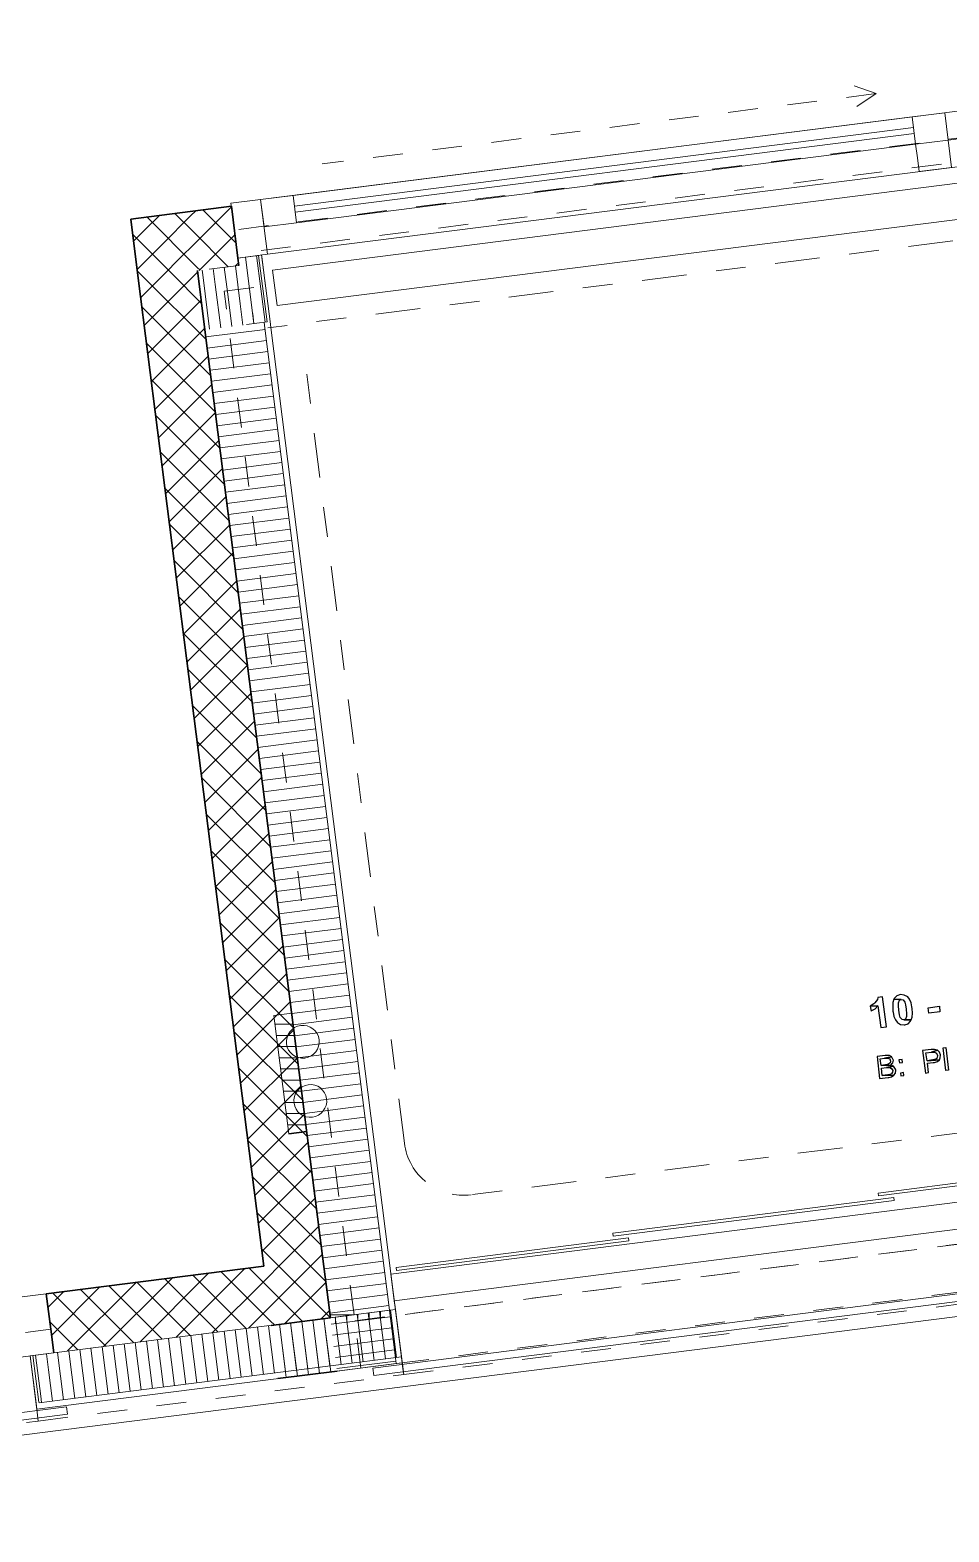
# Model space of a CAD drawing. Header units: metres. Extents: x 2713679.5 to 2713747.3, y 1226017.1 to 1226104.2.
# Drawn here: x 2713740.04 to 2713743.12, y 1226032.56 to 1226037.6 of the extents above; entities that cross this region are included whole.
import ezdxf

# ---------------------------------------------------------------- set-up
doc = ezdxf.new("R2010")
doc.units = ezdxf.units.M
doc.header["$MEASUREMENT"] = 0
doc.linetypes.add('Strich 2_1mm', pattern=[0.15, 0.1, -0.05])
doc.linetypes.add('Strichpunkt 3_1_1mm Achsen', pattern=[0.25, 0.15, -0.05, 0, -0.05])
doc.layers.add('plangrafiken', color=251, linetype='Continuous')
doc.layers.add('waende_stuetzen', color=250, linetype='Continuous')
doc.layers.add('texte', color=7, linetype='Continuous', true_color=0x000000)

msp = doc.modelspace()

# ---------------------------------------------------------------- linework, layer by layer
at = {"layer": 'plangrafiken', "color": 7, "linetype": 'Continuous', "lineweight": 13}
for p, q in [((2713740.8496, 1226036.7934), (2713745.3088, 1226037.3593)), ((2713745.3239, 1226037.2402), (2713740.8647, 1226036.6743)), ((2713740.8647, 1226036.6743), (2713740.8496, 1226036.7934)), ((2713740.858, 1226034.2646), (2713740.9185, 1226034.2646)), ((2713740.8628, 1226034.2271), (2713740.9232, 1226034.2271)), ((2713740.8675, 1226034.1896), (2713740.928, 1226034.1896)), ((2713740.8723, 1226034.1521), (2713740.9328, 1226034.1521)), ((2713740.877, 1226034.1146), (2713740.9375, 1226034.1146)), ((2713741.2466, 1226033.4266), (2713746.5987, 1226034.1058)), ((2713740.8818, 1226034.0771), (2713740.9423, 1226034.0771)), ((2713740.8865, 1226034.0396), (2713740.947, 1226034.0396)), ((2713740.8913, 1226034.0021), (2713740.9518, 1226034.0021)), ((2713740.8961, 1226033.9646), (2713740.9565, 1226033.9646)), ((2713740.9008, 1226033.9271), (2713740.9613, 1226033.9271)), ((2713746.9347, 1226033.841), (2713741.1858, 1226033.1114)), ((2713741.1889, 1226033.0866), (2713746.9626, 1226033.8193)), ((2713741.2579, 1226033.3373), (2713741.2466, 1226033.4266)), ((2713741.1736, 1226033.2762), (2713741.1736, 1226033.2963)), ((2713741.2111, 1226033.2809), (2713741.2111, 1226033.3011)), ((2713741.0422, 1226033.2896), (2713741.1207, 1226033.2896)), ((2713741.0611, 1226033.2619), (2713741.0611, 1226033.2821)), ((2713741.0986, 1226033.2667), (2713741.0986, 1226033.2868)), ((2713741.1361, 1226033.2714), (2713741.1361, 1226033.2916)), ((2713741.1858, 1226033.1114), (2713741.1889, 1226033.0866)), ((2713740.159, 1226032.9811), (2713737.3416, 1226032.6235)), ((2713737.3448, 1226032.5987), (2713740.1622, 1226032.9563)), ((2713740.1622, 1226032.9563), (2713740.159, 1226032.9811))]:
    msp.add_line(p, q, dxfattribs=at)
at = {"layer": 'plangrafiken', "color": 7, "linetype": 'Strichpunkt 3_1_1mm Achsen', "lineweight": 18}
for p, q in [((2713741.2917, 1226033.8657), (2713740.9555, 1226036.5145)), ((2713745.8852, 1226034.2471), (2713741.5152, 1226033.6925))]:
    msp.add_line(p, q, dxfattribs=at)
at = {"layer": 'plangrafiken', "color": 7, "linetype": 'Continuous', "lineweight": 18}
for p, q in [((2713740.8543, 1226034.2941), (2713740.9138, 1226034.3016)), ((2713740.9138, 1226034.3016), (2713740.9641, 1226033.9048)), ((2713740.9046, 1226033.8973), (2713740.8543, 1226034.2941)), ((2713741.2419, 1226033.305), (2713741.0435, 1226033.2798)), ((2713741.262, 1226033.1463), (2713741.2397, 1226033.3223)), ((2713741.2844, 1226033.129), (2713741.2595, 1226033.3248)), ((2713740.87, 1226033.0764), (2713741.0913, 1226033.1045))]:
    msp.add_line(p, q, dxfattribs=at)
at = {"layer": 'plangrafiken', "color": 7, "linetype": 'Strich 2_1mm', "lineweight": 13}
for p, q in [((2713741.1253, 1226033.2701), (2713746.7502, 1226033.9839)), ((2713746.9291, 1226033.8453), (2713741.1455, 1226033.1113)), ((2713741.1455, 1226033.1113), (2713741.1253, 1226033.2701))]:
    msp.add_line(p, q, dxfattribs=at)
at = {"layer": 'plangrafiken', "color": 7, "linetype": 'Continuous', "lineweight": 35}
for p, q in [((2713740.9046, 1226033.8973), (2713740.9641, 1226033.9048)), ((2713741.0435, 1226033.2798), (2713741.0409, 1226033.2997))]:
    msp.add_line(p, q, dxfattribs=at)
at = {"layer": 'plangrafiken', "color": 7, "linetype": 'Continuous', "lineweight": 18}
for centre, start, end in [((2713740.9512, 1226034.2056), 97.2326, 277.2326), ((2713740.9512, 1226034.2056), 277.2326, 97.2326), ((2713740.9763, 1226034.0072), 97.2326, 277.2326), ((2713740.9763, 1226034.0072), 277.2326, 97.2326)]:
    msp.add_arc(centre, 0.055, start, end, dxfattribs=at)
at = {"layer": 'plangrafiken', "color": 7, "linetype": 'Strichpunkt 3_1_1mm Achsen', "lineweight": 18}
msp.add_arc((2713741.4901, 1226033.8909), 0.2, 187.2326, 277.2326, dxfattribs=at)
at = {"layer": 'texte'}
for points in [[(2713742.8954, 1226034.3563), (2713742.8791, 1226034.3538), (2713742.8779, 1226034.3475), (2713742.8691, 1226034.3363), (2713742.8654, 1226034.3325), (2713742.8541, 1226034.325), (2713742.8791, 1226034.3262), (2713742.8892, 1226034.2536), (2713742.9079, 1226034.2561)], [(2713742.9555, 1226034.3638), (2713742.9555, 1226034.3638), (2713742.943, 1226034.36), (2713742.9342, 1226034.3513), (2713742.933, 1226034.3488), (2713742.958, 1226034.3475), (2713742.9643, 1226034.3463), (2713742.9693, 1226034.3388), (2713742.9718, 1226034.33), (2713742.9743, 1226034.315), (2713742.9755, 1226034.2999), (2713742.9755, 1226034.2899), (2713742.9718, 1226034.2812), (2713742.9668, 1226034.2787), (2713742.9906, 1226034.2787), (2713742.9943, 1226034.2887), (2713742.9956, 1226034.3012), (2713742.9943, 1226034.3175), (2713742.9931, 1226034.3225), (2713742.9906, 1226034.3363), (2713742.9856, 1226034.3488), (2713742.9793, 1226034.3563), (2713742.9793, 1226034.3563), (2713742.968, 1226034.3625)], [(2713742.8541, 1226034.325), (2713742.8566, 1226034.3087), (2713742.8591, 1226034.31), (2713742.8704, 1226034.3162), (2713742.8791, 1226034.3262)], [(2713742.933, 1226034.3488), (2713742.9292, 1226034.3375), (2713742.9292, 1226034.325), (2713742.9292, 1226034.3087), (2713742.9305, 1226034.305), (2713742.933, 1226034.2899), (2713742.938, 1226034.2787), (2713742.9442, 1226034.2712), (2713742.9455, 1226034.2699), (2713742.9555, 1226034.2636), (2713742.968, 1226034.2624), (2713742.9693, 1226034.2624), (2713742.9805, 1226034.2661), (2713742.9893, 1226034.2749), (2713742.9906, 1226034.2787), (2713742.9668, 1226034.2787), (2713742.9605, 1226034.2799), (2713742.9543, 1226034.2874), (2713742.9518, 1226034.2962), (2713742.9493, 1226034.3112), (2713742.948, 1226034.3262), (2713742.948, 1226034.3363), (2713742.9518, 1226034.345), (2713742.958, 1226034.3475)], [(2713743.0507, 1226034.3012), (2713743.0482, 1226034.32), (2713743.0857, 1226034.325), (2713743.087, 1226034.3062), (2713743.0507, 1226034.3012)], [(2713742.9042, 1226034.1597), (2713742.8766, 1226034.156), (2713742.8854, 1226034.0821), (2713742.9142, 1226034.0859), (2713742.9167, 1226034.0859), (2713742.9255, 1226034.0884), (2713742.933, 1226034.0934), (2713742.8942, 1226034.0921), (2713742.8917, 1226034.1172), (2713742.9079, 1226034.1197), (2713742.9317, 1226034.1234), (2713742.923, 1226034.1272), (2713742.923, 1226034.1272), (2713742.8904, 1226034.1259), (2713742.8867, 1226034.1485), (2713742.9017, 1226034.151), (2713742.9267, 1226034.1547), (2713742.918, 1226034.1597), (2713742.9142, 1226034.1597)], [(2713742.9267, 1226034.1547), (2713742.9017, 1226034.151), (2713742.9042, 1226034.151), (2713742.9129, 1226034.151), (2713742.9192, 1226034.1485), (2713742.9217, 1226034.141), (2713742.9205, 1226034.1347), (2713742.9155, 1226034.1309), (2713742.9054, 1226034.1284), (2713742.8904, 1226034.1259), (2713742.923, 1226034.1272), (2713742.9292, 1226034.1347), (2713742.9317, 1226034.1435), (2713742.9305, 1226034.1447), (2713742.9267, 1226034.1535)], [(2713743.0582, 1226034.1798), (2713743.0294, 1226034.176), (2713743.0394, 1226034.1009), (2713743.0494, 1226034.1021), (2713743.0456, 1226034.1334), (2713743.0644, 1226034.136), (2713743.0694, 1226034.136), (2713743.0794, 1226034.1397), (2713743.0857, 1226034.1447), (2713743.0444, 1226034.1422), (2713743.0406, 1226034.1685), (2713743.0594, 1226034.171), (2713743.0794, 1226034.1773), (2713743.0794, 1226034.1773), (2713743.0694, 1226034.1798), (2713743.0682, 1226034.1798)], [(2713743.0794, 1226034.1773), (2713743.0594, 1226034.171), (2713743.0694, 1226034.171), (2713743.0757, 1226034.1672), (2713743.0794, 1226034.1597), (2713743.0794, 1226034.1585), (2713743.0769, 1226034.1497), (2713743.0732, 1226034.1472), (2713743.0632, 1226034.1447), (2713743.0444, 1226034.1422), (2713743.0857, 1226034.1447), (2713743.0882, 1226034.1522), (2713743.0895, 1226034.161), (2713743.0895, 1226034.1622), (2713743.0857, 1226034.171)], [(2713743.107, 1226034.1097), (2713743.0982, 1226034.1848), (2713743.107, 1226034.186), (2713743.1158, 1226034.1109), (2713743.107, 1226034.1097)], [(2713742.9317, 1226034.1234), (2713742.9079, 1226034.1197), (2713742.9092, 1226034.1197), (2713742.9192, 1226034.1197), (2713742.9255, 1226034.1159), (2713742.9292, 1226034.1097), (2713742.928, 1226034.1034), (2713742.9255, 1226034.0984), (2713742.9192, 1226034.0959), (2713742.9129, 1226034.0946), (2713742.8942, 1226034.0921), (2713742.933, 1226034.0934), (2713742.938, 1226034.1009), (2713742.938, 1226034.1009), (2713742.9392, 1226034.1109), (2713742.938, 1226034.1134), (2713742.9342, 1226034.1209)], [(2713742.9605, 1226034.146), (2713742.9493, 1226034.1447), (2713742.9518, 1226034.1347), (2713742.9618, 1226034.136)], [(2713742.9655, 1226034.1021), (2713742.9555, 1226034.1009), (2713742.9568, 1226034.0909), (2713742.9668, 1226034.0921)]]:
    msp.add_lwpolyline(points, close=True, dxfattribs=at)
at = {"layer": 'waende_stuetzen', "color": 7, "linetype": 'Continuous', "lineweight": 13}
for p, q in [((2713745.2885, 1226037.5986), (2713740.8094, 1226037.0302)), ((2713745.191, 1226037.493), (2713743.1152, 1226037.2296)), ((2713740.8327, 1226036.8467), (2713745.3118, 1226037.4151)), ((2713742.9944, 1226037.3075), (2713740.9186, 1226037.044)), ((2713742.999, 1226037.2715), (2713740.9231, 1226037.0081)), ((2713743.1035, 1226037.3213), (2713742.9944, 1226037.3075)), ((2713742.9944, 1226037.3075), (2713743.006, 1226037.2157)), ((2713743.1094, 1226037.2755), (2713743.1035, 1226037.3213)), ((2713743.1152, 1226037.2296), (2713743.1094, 1226037.2755)), ((2713740.9256, 1226036.9882), (2713743.0015, 1226037.2517)), ((2713743.1152, 1226037.2296), (2713743.006, 1226037.2157)), ((2713743.1268, 1226037.1378), (2713743.1152, 1226037.2296)), ((2713740.9302, 1226036.9523), (2713743.006, 1226037.2157)), ((2713743.006, 1226037.2157), (2713743.0119, 1226037.1698)), ((2713743.0119, 1226037.1698), (2713743.0177, 1226037.124)), ((2713743.0177, 1226037.124), (2713743.1268, 1226037.1378)), ((2713740.8094, 1226037.0302), (2713740.7102, 1226037.0176)), ((2713740.9186, 1226037.044), (2713740.8094, 1226037.0302)), ((2713740.8327, 1226036.8467), (2713740.8094, 1226037.0302)), ((2713740.8094, 1226037.0302), (2713740.8211, 1226036.9384)), ((2713740.9302, 1226036.9523), (2713740.9186, 1226037.044)), ((2713740.7102, 1226037.0176), (2713740.7335, 1226036.8341)), ((2713740.8211, 1226036.9384), (2713740.9302, 1226036.9523)), ((2713740.7335, 1226036.8341), (2713740.8327, 1226036.8467)), ((2713741.2579, 1226033.3373), (2713746.6943, 1226034.0272)), ((2713743.8228, 1226033.818), (2713742.8804, 1226033.6984)), ((2713742.8816, 1226033.6885), (2713743.8241, 1226033.8081)), ((2713741.2944, 1226033.0496), (2713747.0185, 1226033.776)), ((2713742.8804, 1226033.6984), (2713742.8816, 1226033.6885)), ((2713742.9327, 1226033.6829), (2713741.9903, 1226033.5633)), ((2713741.9916, 1226033.5534), (2713742.934, 1226033.673)), ((2713742.934, 1226033.673), (2713742.9327, 1226033.6829)), ((2713742.0427, 1226033.5478), (2713741.2639, 1226033.4489)), ((2713741.9903, 1226033.5633), (2713741.9916, 1226033.5534)), ((2713742.0439, 1226033.5378), (2713742.0427, 1226033.5478)), ((2713741.2652, 1226033.439), (2713742.0439, 1226033.5378)), ((2713741.2639, 1226033.4489), (2713741.2652, 1226033.439)), ((2713740.0907, 1226033.3605), (2713737.313, 1226033.008)), ((2713740.0365, 1226033.152), (2713741.2617, 1226033.3075)), ((2713741.2617, 1226033.3075), (2713741.2579, 1226033.3373)), ((2713740.1058, 1226033.2415), (2713740.0215, 1226033.2308)), ((2713739.9968, 1226033.147), (2713740.1159, 1226033.1621)), ((2713740.0693, 1226032.8941), (2713741.2944, 1226033.0496)), ((2713737.4503, 1226032.5617), (2713740.0693, 1226032.8941))]:
    msp.add_line(p, q, dxfattribs=at)
at = {"layer": 'waende_stuetzen', "color": 7, "linetype": 'Strich 2_1mm', "lineweight": 13}
for p, q in [((2713745.399, 1226037.5219), (2713740.7216, 1226036.9283)), ((2713740.811, 1226036.859), (2713745.3297, 1226037.4325)), ((2713742.8736, 1226037.3854), (2713741.016, 1226037.1497)), ((2713742.8736, 1226037.3854), (2713742.7998, 1226037.4113)), ((2713742.8736, 1226037.3854), (2713742.8086, 1226037.3419)), ((2713740.7216, 1226036.9283), (2713740.7367, 1226036.8093)), ((2713740.8261, 1226036.74), (2713740.811, 1226036.859)), ((2713740.7367, 1226036.8093), (2713740.5978, 1226036.7917)), ((2713740.5978, 1226036.7917), (2713740.6078, 1226036.7123)), ((2713740.6872, 1226036.7224), (2713740.8261, 1226036.74)), ((2713741.1228, 1226033.2899), (2713740.6872, 1226036.7224)), ((2713740.6078, 1226036.7123), (2713741.0435, 1226033.2798)), ((2713746.7502, 1226033.9839), (2713741.2642, 1226033.2877)), ((2713741.2894, 1226033.0893), (2713746.9738, 1226033.8107)), ((2713741.0435, 1226033.2798), (2713741.1228, 1226033.2899)), ((2713741.2844, 1226033.129), (2713741.2642, 1226033.2877)), ((2713741.2869, 1226033.1091), (2713741.2844, 1226033.129)), ((2713741.2894, 1226033.0893), (2713741.2869, 1226033.1091)), ((2713740.0642, 1226032.9338), (2713741.2894, 1226033.0893)), ((2713737.4452, 1226032.6014), (2713740.0642, 1226032.9338))]:
    msp.add_line(p, q, dxfattribs=at)
at = {"layer": 'waende_stuetzen', "color": 7, "linetype": 'Strichpunkt 3_1_1mm Achsen', "lineweight": 13}
msp.add_line((2713745.3625, 1226037.1746), (2713740.8437, 1226036.6011), dxfattribs=at)
at = {"layer": 'waende_stuetzen', "color": 7, "linetype": 'Continuous', "lineweight": 35}
for p, q in [((2713740.7115, 1226037.0077), (2713740.3742, 1226036.9649)), ((2713740.7335, 1226036.8341), (2713740.7115, 1226037.0077)), ((2713740.3742, 1226036.9649), (2713740.3994, 1226036.7665)), ((2713740.7367, 1226036.8093), (2713740.7335, 1226036.8341)), ((2713740.5978, 1226036.7917), (2713740.623, 1226036.5932)), ((2713740.3994, 1226036.7665), (2713740.8199, 1226033.453)), ((2713741.0183, 1226033.4782), (2713740.623, 1226036.5932)), ((2713740.8199, 1226033.453), (2713740.0907, 1226033.3605)), ((2713741.0435, 1226033.2798), (2713741.0183, 1226033.4782)), ((2713740.1058, 1226033.2415), (2713740.0907, 1226033.3605)), ((2713741.0435, 1226033.2798), (2713740.845, 1226033.2546)), ((2713740.1159, 1226033.1621), (2713740.1058, 1226033.2415)), ((2713741.0661, 1226033.1013), (2713740.8677, 1226033.0761))]:
    msp.add_line(p, q, dxfattribs=at)
at = {"layer": 'waende_stuetzen', "color": 18, "linetype": 'Continuous', "lineweight": 0, "true_color": 0x000000}
for p, q in [((2713740.4216, 1226036.9282), (2713740.4705, 1226036.9771)), ((2713740.5963, 1226036.8034), (2713740.428, 1226036.9717)), ((2713740.4813, 1226036.8819), (2713740.5745, 1226036.975)), ((2713740.5809, 1226036.9249), (2713740.5221, 1226036.9837)), ((2713740.5745, 1226036.975), (2713740.592, 1226036.9925)), ((2713740.5864, 1226036.8809), (2713740.7117, 1226037.0062)), ((2713740.7271, 1226036.8847), (2713740.6162, 1226036.9956)), ((2713740.7117, 1226037.0062), (2713740.7104, 1226037.0075)), ((2713740.3837, 1226036.8903), (2713740.4216, 1226036.9282)), ((2713740.701, 1226036.8048), (2713740.5809, 1226036.9249)), ((2713740.5128, 1226036.7809), (2713740.3808, 1226036.9128)), ((2713740.3956, 1226036.7961), (2713740.4813, 1226036.8819)), ((2713740.5411, 1226036.8356), (2713740.5864, 1226036.8809)), ((2713740.604, 1226036.7924), (2713740.7236, 1226036.912)), ((2713740.4825, 1226036.777), (2713740.5411, 1226036.8356)), ((2713740.7255, 1226036.8079), (2713740.7356, 1226036.8179)), ((2713740.7591, 1226036.8373), (2713740.7874, 1226036.6141)), ((2713740.7963, 1226036.842), (2713740.8246, 1226036.6188)), ((2713740.4186, 1226036.7689), (2713740.3962, 1226036.7914)), ((2713740.4075, 1226036.702), (2713740.4825, 1226036.777)), ((2713740.6271, 1226036.5605), (2713740.4186, 1226036.7689)), ((2713740.4195, 1226036.6079), (2713740.5984, 1226036.7868)), ((2713740.6117, 1226036.6819), (2713740.5128, 1226036.7809)), ((2713740.6069, 1226036.7928), (2713740.5963, 1226036.8034)), ((2713740.6154, 1226036.778), (2713740.6134, 1226036.7936)), ((2713740.6386, 1226036.5952), (2713740.6154, 1226036.778)), ((2713740.6574, 1226036.7455), (2713740.6506, 1226036.7984)), ((2713740.6993, 1226036.713), (2713740.6878, 1226036.8031)), ((2713740.7412, 1226036.6805), (2713740.7251, 1226036.8078)), ((2713740.6758, 1226036.6), (2713740.6574, 1226036.7455)), ((2713740.6425, 1226036.439), (2713740.4116, 1226036.6699)), ((2713740.4314, 1226036.5138), (2713740.6103, 1226036.6927)), ((2713740.713, 1226036.6047), (2713740.6993, 1226036.713)), ((2713740.7502, 1226036.6094), (2713740.7412, 1226036.6805)), ((2713740.7874, 1226036.6141), (2713740.7831, 1226036.648)), ((2713740.4434, 1226036.4197), (2713740.6223, 1226036.5986)), ((2713740.8244, 1226036.5945), (2713740.626, 1226036.5694)), ((2713740.658, 1226036.3175), (2713740.427, 1226036.5484)), ((2713740.8291, 1226036.5573), (2713740.6307, 1226036.5322)), ((2713740.8338, 1226036.5201), (2713740.6354, 1226036.495)), ((2713740.4553, 1226036.3255), (2713740.6342, 1226036.5044)), ((2713740.8386, 1226036.4829), (2713740.6401, 1226036.4578)), ((2713740.6734, 1226036.196), (2713740.4425, 1226036.4269)), ((2713740.8433, 1226036.4457), (2713740.6449, 1226036.4206)), ((2713740.4673, 1226036.2314), (2713740.6462, 1226036.4103)), ((2713740.848, 1226036.4085), (2713740.6496, 1226036.3834)), ((2713740.8527, 1226036.3713), (2713740.6543, 1226036.3462)), ((2713740.4792, 1226036.1373), (2713740.6581, 1226036.3162)), ((2713740.8574, 1226036.3341), (2713740.659, 1226036.309)), ((2713740.6888, 1226036.0745), (2713740.4579, 1226036.3054)), ((2713740.8622, 1226036.2969), (2713740.6638, 1226036.2718)), ((2713740.4912, 1226036.0432), (2713740.6701, 1226036.2221)), ((2713740.8669, 1226036.2597), (2713740.6685, 1226036.2346)), ((2713740.8716, 1226036.2225), (2713740.6732, 1226036.1974)), ((2713740.7042, 1226035.953), (2713740.4733, 1226036.1839)), ((2713740.8763, 1226036.1853), (2713740.6779, 1226036.1602)), ((2713740.5031, 1226035.9491), (2713740.682, 1226036.128)), ((2713740.881, 1226036.1481), (2713740.6826, 1226036.1229)), ((2713740.7196, 1226035.8316), (2713740.4887, 1226036.0625)), ((2713740.8858, 1226036.1109), (2713740.6874, 1226036.0857)), ((2713740.8905, 1226036.0737), (2713740.6921, 1226036.0485)), ((2713740.515, 1226035.8549), (2713740.6939, 1226036.0338)), ((2713740.8952, 1226036.0365), (2713740.6968, 1226036.0113)), ((2713740.8999, 1226035.9993), (2713740.7015, 1226035.9741)), ((2713740.9047, 1226035.9621), (2713740.7062, 1226035.9369)), ((2713740.735, 1226035.7101), (2713740.5041, 1226035.941)), ((2713740.527, 1226035.7608), (2713740.7059, 1226035.9397)), ((2713740.9094, 1226035.9249), (2713740.711, 1226035.8997)), ((2713740.9141, 1226035.8877), (2713740.7157, 1226035.8625)), ((2713740.7505, 1226035.5886), (2713740.5195, 1226035.8195)), ((2713740.5389, 1226035.6667), (2713740.7178, 1226035.8456)), ((2713740.9188, 1226035.8505), (2713740.7204, 1226035.8253)), ((2713740.9235, 1226035.8133), (2713740.7251, 1226035.7881)), ((2713740.9283, 1226035.7761), (2713740.7298, 1226035.7509)), ((2713740.5509, 1226035.5726), (2713740.7298, 1226035.7515)), ((2713740.933, 1226035.7389), (2713740.7346, 1226035.7137)), ((2713740.7659, 1226035.4671), (2713740.535, 1226035.698)), ((2713740.9377, 1226035.7017), (2713740.7393, 1226035.6765)), ((2713740.9424, 1226035.6645), (2713740.744, 1226035.6393)), ((2713740.5628, 1226035.4784), (2713740.7417, 1226035.6574)), ((2713740.9471, 1226035.6273), (2713740.7487, 1226035.6021)), ((2713740.7813, 1226035.3456), (2713740.5504, 1226035.5765)), ((2713740.5748, 1226035.3843), (2713740.7537, 1226035.5632)), ((2713740.9519, 1226035.5901), (2713740.7535, 1226035.5649)), ((2713740.9566, 1226035.5529), (2713740.7582, 1226035.5277)), ((2713740.9613, 1226035.5157), (2713740.7629, 1226035.4905)), ((2713740.5867, 1226035.2902), (2713740.7656, 1226035.4691)), ((2713740.966, 1226035.4785), (2713740.7676, 1226035.4533)), ((2713740.7967, 1226035.2241), (2713740.5658, 1226035.455)), ((2713740.9707, 1226035.4413), (2713740.7723, 1226035.4161)), ((2713740.5987, 1226035.1961), (2713740.7776, 1226035.375)), ((2713740.9755, 1226035.4041), (2713740.7771, 1226035.3789)), ((2713740.9802, 1226035.3669), (2713740.7818, 1226035.3417)), ((2713740.8121, 1226035.1027), (2713740.5812, 1226035.3336)), ((2713740.9849, 1226035.3297), (2713740.7865, 1226035.3045)), ((2713740.6106, 1226035.102), (2713740.7895, 1226035.2809)), ((2713740.9896, 1226035.2925), (2713740.7912, 1226035.2673)), ((2713740.8275, 1226034.9812), (2713740.5966, 1226035.2121)), ((2713740.9944, 1226035.2553), (2713740.7959, 1226035.2301)), ((2713740.9991, 1226035.2181), (2713740.8007, 1226035.1929)), ((2713740.6225, 1226035.0078), (2713740.8014, 1226035.1867)), ((2713741.0038, 1226035.1809), (2713740.8054, 1226035.1557)), ((2713741.0085, 1226035.1437), (2713740.8101, 1226035.1185)), ((2713741.0132, 1226035.1065), (2713740.8148, 1226035.0813)), ((2713740.843, 1226034.8597), (2713740.612, 1226035.0906)), ((2713740.6345, 1226034.9137), (2713740.8134, 1226035.0926)), ((2713741.018, 1226035.0693), (2713740.8196, 1226035.0441)), ((2713741.0227, 1226035.0321), (2713740.8243, 1226035.0069)), ((2713740.8584, 1226034.7382), (2713740.6275, 1226034.9691)), ((2713740.6464, 1226034.8196), (2713740.8253, 1226034.9985)), ((2713741.0274, 1226034.9949), (2713740.829, 1226034.9697)), ((2713741.0321, 1226034.9577), (2713740.8337, 1226034.9325)), ((2713740.6584, 1226034.7255), (2713740.8373, 1226034.9044)), ((2713741.0368, 1226034.9205), (2713740.8384, 1226034.8953)), ((2713741.0416, 1226034.8833), (2713740.8432, 1226034.8581)), ((2713740.8738, 1226034.6167), (2713740.6429, 1226034.8476)), ((2713740.6703, 1226034.6314), (2713740.8492, 1226034.8103)), ((2713741.0463, 1226034.8461), (2713740.8479, 1226034.8209)), ((2713741.051, 1226034.8089), (2713740.8526, 1226034.7837)), ((2713741.0557, 1226034.7717), (2713740.8573, 1226034.7465)), ((2713740.8892, 1226034.4952), (2713740.6583, 1226034.7261)), ((2713740.6823, 1226034.5372), (2713740.8612, 1226034.7161)), ((2713741.0605, 1226034.7345), (2713740.862, 1226034.7093)), ((2713741.0652, 1226034.6973), (2713740.8668, 1226034.6721)), ((2713741.0699, 1226034.6601), (2713740.8715, 1226034.6349)), ((2713740.9046, 1226034.3738), (2713740.6737, 1226034.6047)), ((2713740.6942, 1226034.4431), (2713740.8731, 1226034.622)), ((2713741.0746, 1226034.6229), (2713740.8762, 1226034.5977)), ((2713741.0793, 1226034.5857), (2713740.8809, 1226034.5605)), ((2713740.7062, 1226034.349), (2713740.8851, 1226034.5279)), ((2713741.0841, 1226034.5485), (2713740.8856, 1226034.5233)), ((2713741.0888, 1226034.5113), (2713740.8904, 1226034.4861)), ((2713740.92, 1226034.2523), (2713740.6891, 1226034.4832)), ((2713741.0935, 1226034.4741), (2713740.8951, 1226034.4489)), ((2713740.7181, 1226034.2549), (2713740.897, 1226034.4338)), ((2713741.0982, 1226034.4369), (2713740.8998, 1226034.4117)), ((2713740.9355, 1226034.1308), (2713740.7045, 1226034.3617)), ((2713741.1029, 1226034.3997), (2713740.9045, 1226034.3745)), ((2713741.1077, 1226034.3625), (2713740.9093, 1226034.3373)), ((2713740.7301, 1226034.1608), (2713740.909, 1226034.3397)), ((2713741.1124, 1226034.3252), (2713740.914, 1226034.3001)), ((2713741.1171, 1226034.288), (2713740.9187, 1226034.2629)), ((2713741.1218, 1226034.2508), (2713740.9234, 1226034.2257)), ((2713740.9509, 1226034.0093), (2713740.72, 1226034.2402)), ((2713740.742, 1226034.0666), (2713740.9209, 1226034.2455)), ((2713741.1265, 1226034.2136), (2713740.9281, 1226034.1885)), ((2713740.7539, 1226033.9725), (2713740.9328, 1226034.1514)), ((2713741.1313, 1226034.1764), (2713740.9329, 1226034.1513)), ((2713740.9663, 1226033.8878), (2713740.7354, 1226034.1187)), ((2713741.136, 1226034.1392), (2713740.9376, 1226034.1141)), ((2713741.1407, 1226034.102), (2713740.9423, 1226034.0769)), ((2713740.7659, 1226033.8784), (2713740.9448, 1226034.0573)), ((2713741.1454, 1226034.0648), (2713740.947, 1226034.0397)), ((2713740.9817, 1226033.7663), (2713740.7508, 1226033.9973)), ((2713741.1502, 1226034.0276), (2713740.9517, 1226034.0025)), ((2713740.7778, 1226033.7843), (2713740.9567, 1226033.9632)), ((2713741.1549, 1226033.9904), (2713740.9565, 1226033.9653)), ((2713741.1596, 1226033.9532), (2713740.9612, 1226033.9281)), ((2713741.1643, 1226033.916), (2713740.9659, 1226033.8909)), ((2713740.9971, 1226033.6449), (2713740.7662, 1226033.8758)), ((2713740.7898, 1226033.6901), (2713740.9687, 1226033.869)), ((2713741.169, 1226033.8788), (2713740.9706, 1226033.8537)), ((2713741.1738, 1226033.8416), (2713740.9753, 1226033.8164)), ((2713741.1785, 1226033.8044), (2713740.9801, 1226033.7792)), ((2713741.0125, 1226033.5234), (2713740.7816, 1226033.7543)), ((2713740.8017, 1226033.596), (2713740.9806, 1226033.7749)), ((2713741.1832, 1226033.7672), (2713740.9848, 1226033.742)), ((2713741.1879, 1226033.73), (2713740.9895, 1226033.7048)), ((2713740.8137, 1226033.5019), (2713740.9926, 1226033.6808)), ((2713741.1926, 1226033.6928), (2713740.9942, 1226033.6676)), ((2713741.1974, 1226033.6556), (2713740.999, 1226033.6304)), ((2713740.9591, 1226033.4707), (2713740.7971, 1226033.6328)), ((2713741.2021, 1226033.6184), (2713741.0037, 1226033.5932)), ((2713740.8783, 1226033.4605), (2713741.0045, 1226033.5867)), ((2713741.2068, 1226033.5812), (2713741.0084, 1226033.556)), ((2713741.2115, 1226033.544), (2713741.0131, 1226033.5188)), ((2713740.865, 1226033.4588), (2713740.8125, 1226033.5113)), ((2713741.2162, 1226033.5068), (2713741.0178, 1226033.4816)), ((2713740.5259, 1226033.2141), (2713740.7568, 1226033.445)), ((2713740.8279, 1226033.3898), (2713740.7709, 1226033.4468)), ((2713740.8256, 1226033.4078), (2713740.8783, 1226033.4605)), ((2713740.8376, 1226033.3137), (2713740.9998, 1226033.4759)), ((2713741.0434, 1226033.2804), (2713740.865, 1226033.4588)), ((2713741.028, 1226033.4019), (2713740.9591, 1226033.4707)), ((2713740.9998, 1226033.4759), (2713741.0165, 1226033.4926)), ((2713741.221, 1226033.4696), (2713741.0226, 1226033.4444)), ((2713740.1615, 1226033.1679), (2713740.3924, 1226033.3988)), ((2713740.2829, 1226033.1833), (2713740.5138, 1226033.4142)), ((2713740.5733, 1226033.2202), (2713740.3944, 1226033.3991)), ((2713740.4044, 1226033.1987), (2713740.6353, 1226033.4296)), ((2713740.6674, 1226033.2321), (2713740.4885, 1226033.411)), ((2713740.7615, 1226033.244), (2713740.5826, 1226033.4229)), ((2713740.6474, 1226033.2296), (2713740.8256, 1226033.4078)), ((2713740.8433, 1226033.2684), (2713740.6768, 1226033.4349)), ((2713740.8904, 1226033.2604), (2713741.0284, 1226033.3984)), ((2713741.2257, 1226033.4324), (2713741.0273, 1226033.4072)), ((2713741.2304, 1226033.3952), (2713741.032, 1226033.37)), ((2713740.0965, 1226033.315), (2713740.1494, 1226033.368)), ((2713740.1084, 1226033.2209), (2713740.2709, 1226033.3834)), ((2713740.2909, 1226033.1843), (2713740.112, 1226033.3632)), ((2713740.3851, 1226033.1963), (2713740.2062, 1226033.3752)), ((2713740.4792, 1226033.2082), (2713740.3003, 1226033.3871)), ((2713740.9498, 1226033.2679), (2713740.8279, 1226033.3898)), ((2713741.2351, 1226033.358), (2713741.0367, 1226033.3328)), ((2713740.7689, 1226033.245), (2713740.8376, 1226033.3137)), ((2713741.0118, 1226033.2758), (2713741.0403, 1226033.3043)), ((2713741.2399, 1226033.3208), (2713741.0414, 1226033.2956)), ((2713741.1909, 1226033.1372), (2713741.1707, 1226033.296)), ((2713741.2281, 1226033.142), (2713741.2079, 1226033.3007)), ((2713741.2653, 1226033.1467), (2713741.2451, 1226033.3054)), ((2713740.1968, 1226033.1724), (2713740.1026, 1226033.2666)), ((2713740.7817, 1226033.0853), (2713740.7615, 1226033.244)), ((2713740.8189, 1226033.09), (2713740.7987, 1226033.2488)), ((2713740.8561, 1226033.0948), (2713740.8359, 1226033.2535)), ((2713740.8557, 1226033.256), (2713740.8433, 1226033.2684)), ((2713740.8958, 1226033.0796), (2713740.8731, 1226033.2582)), ((2713740.8933, 1226033.0995), (2713740.8731, 1226033.2582)), ((2713740.933, 1226033.0844), (2713740.9103, 1226033.2629)), ((2713740.9305, 1226033.1042), (2713740.9103, 1226033.2629)), ((2713740.9702, 1226033.0891), (2713740.9475, 1226033.2676)), ((2713740.9677, 1226033.1089), (2713740.9475, 1226033.2676)), ((2713741.0074, 1226033.0938), (2713740.9847, 1226033.2724)), ((2713741.0049, 1226033.1136), (2713740.9847, 1226033.2724)), ((2713741.0446, 1226033.0985), (2713741.0219, 1226033.2771)), ((2713741.0421, 1226033.1184), (2713741.0219, 1226033.2771)), ((2713741.2446, 1226033.2836), (2713741.0462, 1226033.2584)), ((2713741.2493, 1226033.2464), (2713741.0509, 1226033.2212)), ((2713741.0793, 1226033.1231), (2713741.0591, 1226033.2818)), ((2713741.1165, 1226033.1278), (2713741.0963, 1226033.2865)), ((2713741.1537, 1226033.1325), (2713741.1335, 1226033.2913)), ((2713740.3724, 1226033.0334), (2713740.3523, 1226033.1921)), ((2713740.4096, 1226033.0381), (2713740.3895, 1226033.1968)), ((2713740.4468, 1226033.0428), (2713740.4267, 1226033.2015)), ((2713740.484, 1226033.0475), (2713740.4639, 1226033.2063)), ((2713740.5212, 1226033.0523), (2713740.5011, 1226033.211)), ((2713740.5584, 1226033.057), (2713740.5383, 1226033.2157)), ((2713740.5956, 1226033.0617), (2713740.5755, 1226033.2204)), ((2713740.6328, 1226033.0664), (2713740.6127, 1226033.2252)), ((2713740.67, 1226033.0711), (2713740.6499, 1226033.2299)), ((2713740.7072, 1226033.0759), (2713740.6871, 1226033.2346)), ((2713740.7445, 1226033.0806), (2713740.7243, 1226033.2393)), ((2713741.254, 1226033.2092), (2713741.0556, 1226033.184)), ((2713740.0722, 1226033.0166), (2713740.0547, 1226033.1543)), ((2713740.0987, 1226033.105), (2713740.0919, 1226033.1591)), ((2713740.1492, 1226033.0051), (2713740.1291, 1226033.1638)), ((2713740.1864, 1226033.0098), (2713740.1663, 1226033.1685)), ((2713740.2236, 1226033.0145), (2713740.2035, 1226033.1732)), ((2713740.2608, 1226033.0192), (2713740.2407, 1226033.1779)), ((2713740.298, 1226033.0239), (2713740.2779, 1226033.1827)), ((2713740.3352, 1226033.0287), (2713740.3151, 1226033.1874)), ((2713741.2587, 1226033.172), (2713741.0603, 1226033.1468)), ((2713740.112, 1226033.0003), (2713740.0987, 1226033.105)), ((2713741.2635, 1226033.1348), (2713741.0651, 1226033.1096)), ((2713740.0748, 1226032.9956), (2713740.0722, 1226033.0166))]:
    msp.add_line(p, q, dxfattribs=at)
at = {"layer": 'waende_stuetzen', "color": 7, "linetype": 'Continuous', "lineweight": 18}
for p, q in [((2713740.7335, 1226036.8341), (2713740.803, 1226036.8429)), ((2713740.803, 1226036.8429), (2713740.8129, 1226036.8442)), ((2713740.8313, 1226036.6197), (2713740.803, 1226036.8429)), ((2713740.816, 1226036.8194), (2713740.8129, 1226036.8442)), ((2713740.8412, 1226036.6209), (2713740.816, 1226036.8194)), ((2713740.7618, 1226036.6109), (2713740.8313, 1226036.6197)), ((2713740.8214, 1226036.6184), (2713740.8239, 1226036.5986)), ((2713740.8437, 1226036.6011), (2713740.8412, 1226036.6209)), ((2713741.2419, 1226033.305), (2713740.8239, 1226036.5986)), ((2713740.8338, 1226036.5998), (2713740.8437, 1226036.6011)), ((2713741.2844, 1226033.129), (2713740.8437, 1226036.6011)), ((2713741.2617, 1226033.3075), (2713740.1159, 1226033.1621)), ((2713741.2645, 1226033.1264), (2713741.2419, 1226033.305)), ((2713741.2894, 1226033.0893), (2713741.2617, 1226033.3075)), ((2713740.0365, 1226033.152), (2713740.1159, 1226033.1621)), ((2713740.0365, 1226033.152), (2713740.0464, 1226033.1533)), ((2713740.0617, 1226032.9536), (2713740.0365, 1226033.152)), ((2713740.0365, 1226033.152), (2713740.0567, 1226032.9933)), ((2713740.0464, 1226033.1533), (2713740.1159, 1226033.1621)), ((2713740.0464, 1226033.1533), (2713740.0663, 1226032.997)), ((2713740.136, 1226033.0034), (2713741.2818, 1226033.1488)), ((2713741.2844, 1226033.129), (2713741.2818, 1226033.1488)), ((2713740.0592, 1226032.9735), (2713741.2844, 1226033.129)), ((2713741.2645, 1226033.1264), (2713741.0661, 1226033.1013)), ((2713741.2844, 1226033.129), (2713741.2645, 1226033.1264)), ((2713740.0592, 1226032.9735), (2713740.0567, 1226032.9933)), ((2713740.0663, 1226032.997), (2713740.0666, 1226032.9946)), ((2713740.0666, 1226032.9946), (2713740.136, 1226033.0034)), ((2713740.0642, 1226032.9338), (2713740.0617, 1226032.9536))]:
    msp.add_line(p, q, dxfattribs=at)

doc.saveas('drawing.dxf')
